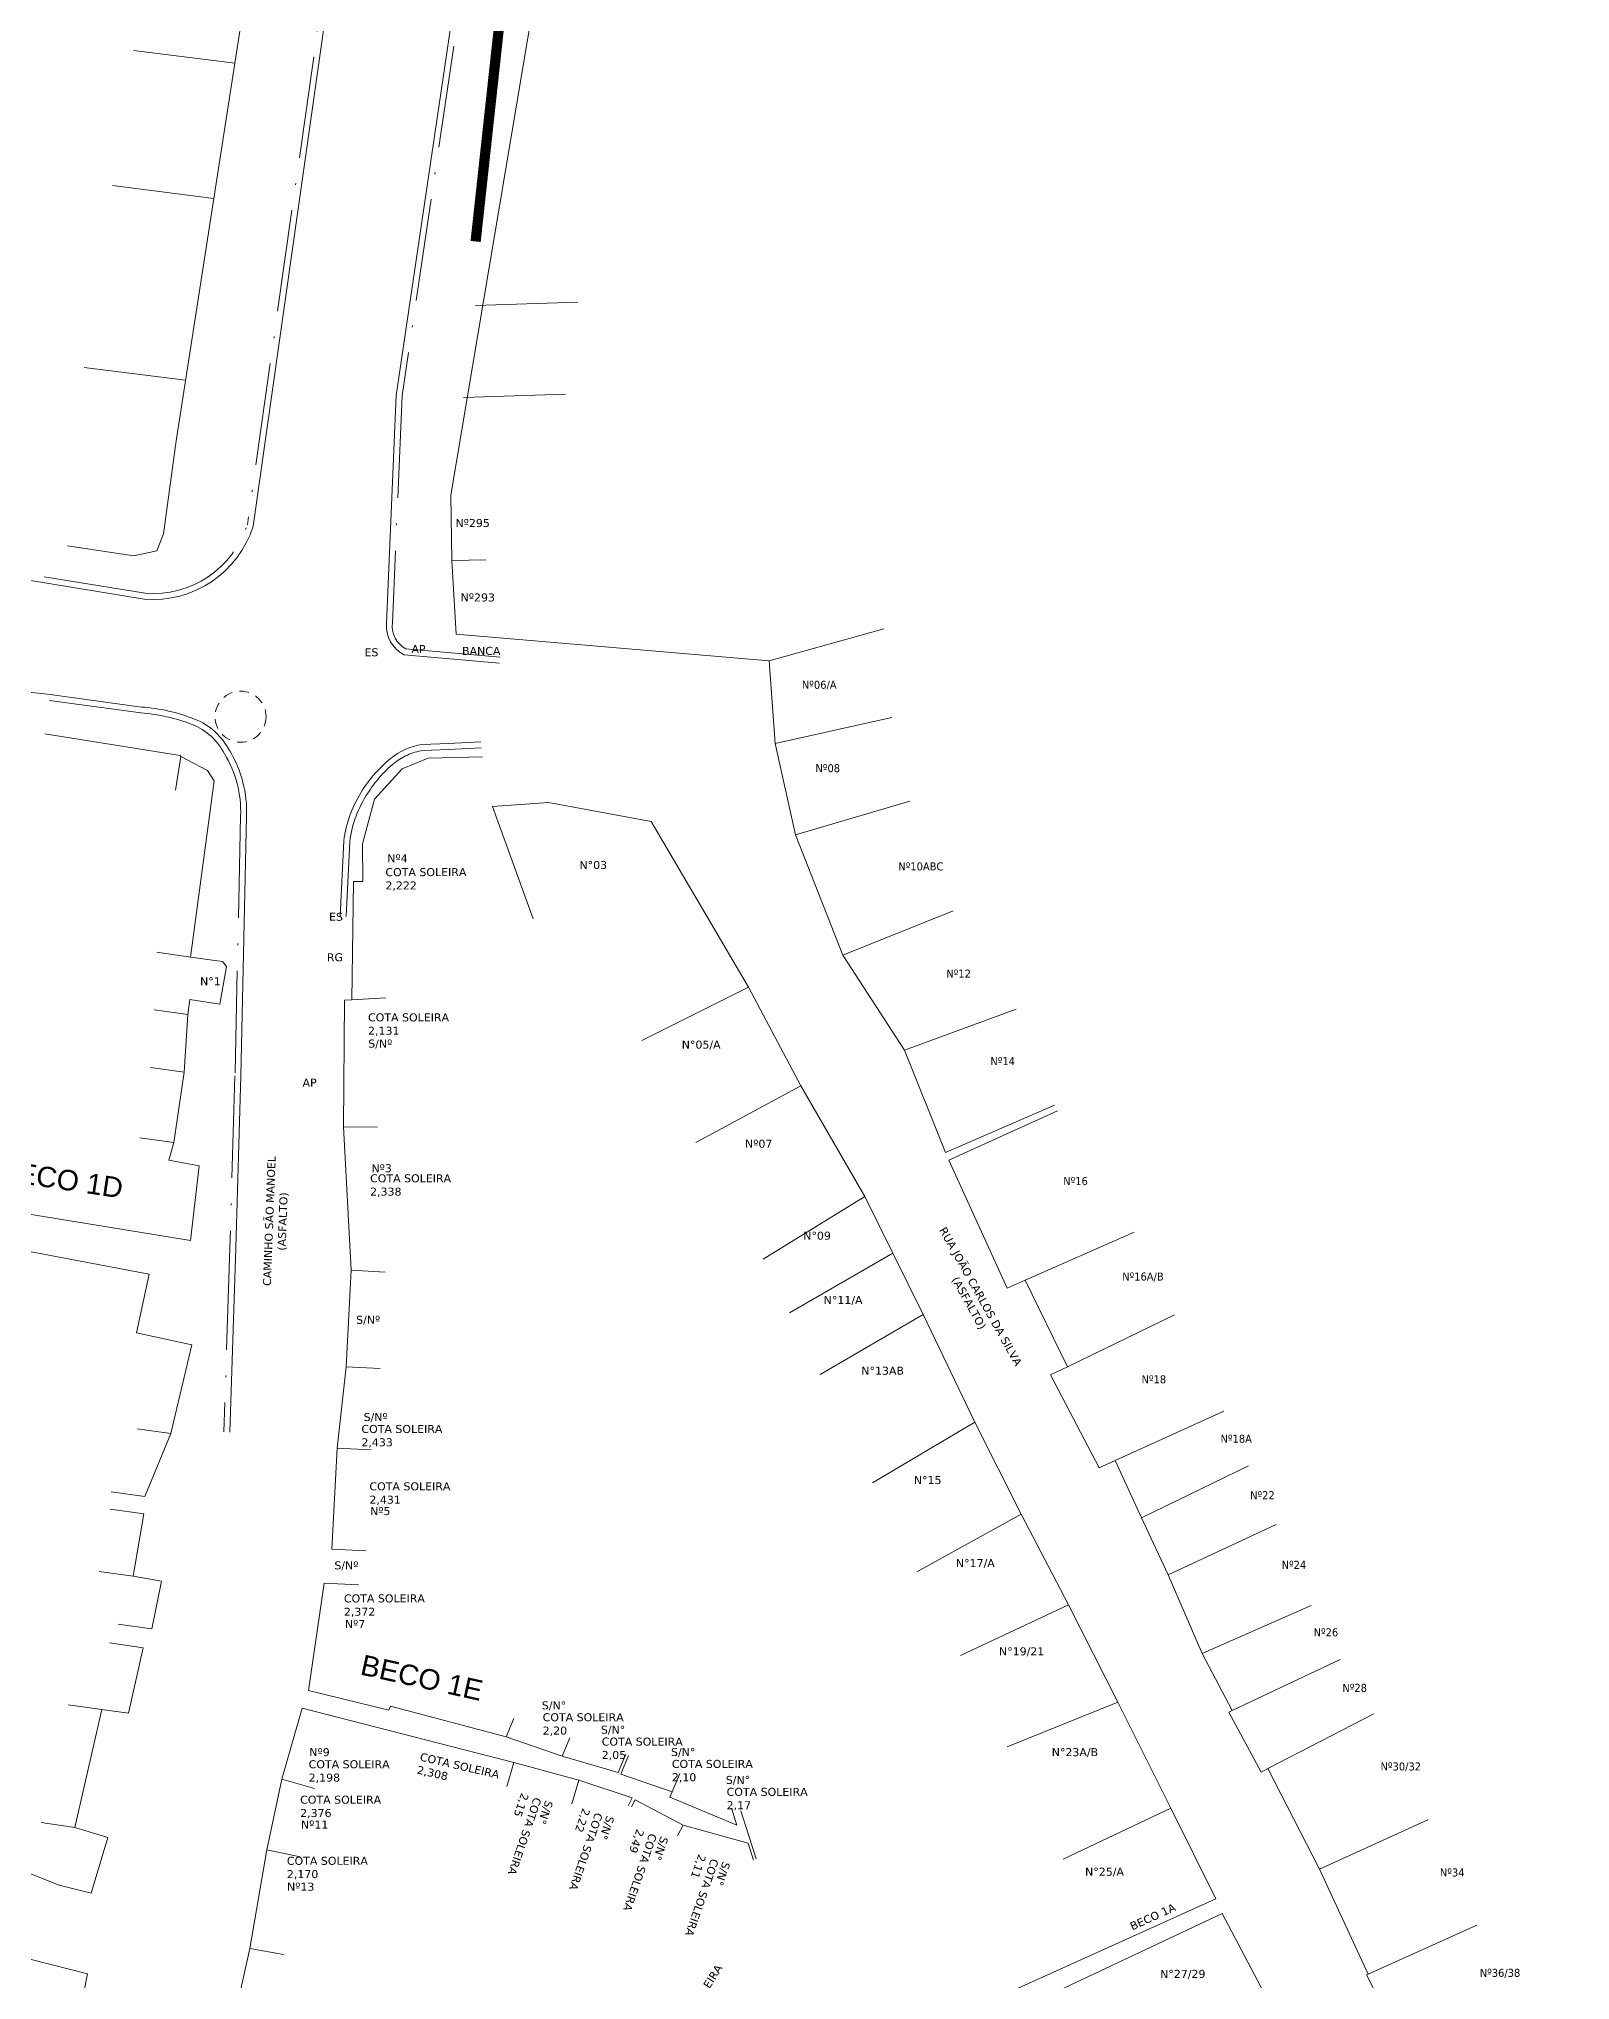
# Model space of a CAD drawing. Header units: metres. Extents: x 359101 to 360669, y 7352318 to 7353133.
# Drawn here: x 359273.8 to 359363.8, y 7352747.4 to 7352861.4 of the extents above; entities that cross this region are included whole.
import ezdxf
from ezdxf.enums import TextEntityAlignment as Align

# ---------------------------------------------------------------- set-up
doc = ezdxf.new("R2010")
doc.units = ezdxf.units.M
doc.header["$LTSCALE"] = 2.5
doc.set_wipeout_variables(frame=1)
doc.linetypes.add('AVT-LIN-COLETOR_CAD', pattern=[0.8, 0.45, -0.35])
doc.linetypes.add('AVT-LIN-GUIA DE RUA', pattern=[1.44, 0.96, -0.24, 0, -0.24])
doc.layers.add('AVT-C3-PRF-TUBULAÇÃO 3D -TUBOS', color=4, linetype='Continuous', lineweight=20)
doc.layers.add('AVT-LT-CAD-ETIQUETA NOME DE RUA', color=4, linetype='Continuous', lineweight=0)
for name, color, linetype, lineweight, true_color in [('AVT-LT-CAD-ETIQUETA NUMERO DE CASA', 7, 'Continuous', 0, 0x858585), ('AVT-LT-URB-DIVISA TERRENO OU AL PREDIAL', 7, 'Continuous', 13, 0x5c5c5c), ('AVT-LT-VIA-GUIA', 7, 'AVT-LIN-GUIA DE RUA', 15, 0x6e6e6e), ('AVT-LT-VIA-SARJETA', 7, 'Continuous', 0, 0xa6a6a6)]:
    doc.layers.add(name, color=color, linetype=linetype, lineweight=lineweight, true_color=true_color)
doc.layers.add('LIN - REDE 600 - PLUVIAL', color=24, linetype='Continuous')
doc.styles.add('1_0250 R200', font='verdana.ttf', dxfattribs={"width": 0.4, "height": 0.4})
doc.styles.add('CARIMBO', font='arial.ttf', dxfattribs={"height": 2})
doc.styles.get("Standard").update_dxf_attribs({"font": 'arial.ttf'})

msp = doc.modelspace()

# ---------------------------------------------------------------- linework, layer by layer
at = {"layer": 'AVT-C3-PRF-TUBULAÇÃO 3D -TUBOS', "color": 6, "linetype": 'AVT-LIN-COLETOR_CAD', "ltscale": 0.5}
msp.add_circle((359285.65, 7352821.56), 1.5, dxfattribs=at)
at = {"layer": 'AVT-LT-URB-DIVISA TERRENO OU AL PREDIAL', "flags": 128}
for points, elevation in [([(359281.87, 7352837.77), (359288.75, 7352882.12), (359243.67, 7352888.2)], 1.84), ([(359275.48, 7352831.59), (359279.37, 7352831), (359280.72, 7352831.3), (359281.13, 7352832.3), (359281.87, 7352837.77)], 1.84), ([(359298, 7352834.57), (359298.07, 7352830.73), (359298.31, 7352826.4)], 1.85), ([(359298.07, 7352830.73), (359300.07, 7352830.77)], 1.85), ([(359274.14, 7352820.55), (359282.1, 7352819.29), (359282.14, 7352819.23), (359283.7, 7352818.4), (359284.09, 7352817.79), (359282.7, 7352807.45), (359284.59, 7352807.19), (359284.83, 7352806.89), (359284.43, 7352804.69), (359282.66, 7352804.95), (359282.56, 7352804.07), (359282.33, 7352800.68), (359281.72, 7352796.56), (359281.44, 7352795.51), (359283.22, 7352795.19), (359282.7, 7352790.81)], 1.68), ([(359282.14, 7352819.23), (359281.83, 7352817.25)], 1.68), ([(359299.86, 7352819.21), (359296.68, 7352819.12), (359295.15, 7352818.5), (359293.52, 7352816.71), (359292.82, 7352814.1), (359292.84, 7352811.88), (359292.29, 7352811.88), (359292.18, 7352804.93), (359291.75, 7352804.91), (359291.69, 7352797.47), (359292.15, 7352789.06), (359291.85, 7352783.39), (359291.32, 7352778.6), (359291.02, 7352772.68)], 1.57), ([(359282.7, 7352807.45), (359280.72, 7352807.73)], 1.68), ([(359292.18, 7352804.93), (359294.18, 7352805.06)], 1.57), ([(359282.56, 7352804.07), (359280.58, 7352804.35)], 1.68), ([(359280.27, 7352788.83), (359263.39, 7352792.01), (359259.78, 7352792.68), (359254.92, 7352794.32), (359250.03, 7352795.85), (359249.23, 7352796.1), (359244.8, 7352797.48), (359243.17, 7352791.7), (359242.25, 7352791.98), (359243.12, 7352794.55), (359245.13, 7352800.64), (359241.16, 7352801.81), (359241.41, 7352802.78), (359242.62, 7352802.73)], 2.17), ([(359282.33, 7352800.68), (359280.35, 7352800.96)], 1.68), ([(359281.72, 7352796.56), (359279.74, 7352796.84)], 1.68), ([(359291.69, 7352797.47), (359293.69, 7352797.45)], 1.57), ([(359282.7, 7352790.81), (359272.88, 7352792.4), (359267.61, 7352793.34)], 2.05), ([(359292.15, 7352789.06), (359294.14, 7352788.95)], 1.57), ([(359280.27, 7352788.83), (359279.53, 7352785.38), (359282.79, 7352784.68), (359281.55, 7352779.46), (359280.03, 7352775.77)], 2.18), ([(359291.85, 7352783.39), (359293.85, 7352783.29)], 1.57), ([(359281.55, 7352779.46), (359279.57, 7352779.74)], 2.15), ([(359291.32, 7352778.6), (359293.32, 7352778.5)], 1.57), ([(359280.03, 7352775.77), (359278.05, 7352776.05)], 2.13), ([(359279.96, 7352774.75), (359277.98, 7352775.03)], 2.14), ([(359279.96, 7352774.75), (359279.33, 7352771.09), (359281, 7352770.79), (359280.44, 7352768)], 2.14), ([(359291.02, 7352772.68), (359293.01, 7352772.58)], 1.57), ([(359279.33, 7352771.09), (359277.35, 7352771.37)], 2.1), ([(359290.57, 7352770.68), (359289.64, 7352764.38)], 1.57), ([(359290.57, 7352770.68), (359292.57, 7352770.58)], 1.57), ([(359226.08, 7352761.23), (359228.94, 7352767.87), (359233.68, 7352765.7), (359238.23, 7352763.7), (359239.07, 7352765.11), (359240.05, 7352766.89), (359248.09, 7352760.44), (359251.08, 7352759.59), (359254.37, 7352758.18), (359254.16, 7352757.6), (359257.34, 7352756.55), (359256.95, 7352755.24), (359262.77, 7352753.35), (359266.96, 7352750.94), (359269.79, 7352750.22), (359269.61, 7352749.56), (359269.94, 7352749.45), (359276.66, 7352747.73)], 2.01), ([(359279.93, 7352766.89), (359277.95, 7352767.17)], 2.24), ([(359280.44, 7352768), (359278.46, 7352768.28)], 2.14), ([(359279.93, 7352766.89), (359279.06, 7352763.04), (359277.5, 7352763.26), (359275.91, 7352756.34), (359277.86, 7352755.75), (359276.87, 7352752.48)], 2.24), ([(359307.84, 7352759.56), (359304.54, 7352760.52), (359301.26, 7352761.65), (359294.45, 7352763.45), (359294.36, 7352763.23), (359289.64, 7352764.38)], 2.29), ([(359277.5, 7352763.26), (359275.52, 7352763.54)], 2.24), ([(359289.27, 7352763.33), (359288.08, 7352759.17), (359287.2, 7352755.01), (359286.2, 7352749.23), (359284.35, 7352740.97), (359288.67, 7352740.09)], 1.57), ([(359289.27, 7352763.33), (359301.71, 7352760.14), (359305.53, 7352759.12), (359308.65, 7352758.07)], 2.23), ([(359301.26, 7352761.65), (359301.7, 7352762.73)], 2.09), ([(359304.54, 7352760.52), (359304.99, 7352761.6)], 2.05), ([(359307.84, 7352759.56), (359308.29, 7352760.64)], 2.02), ([(359307.99, 7352759.47), (359308.44, 7352760.55)], 2.05), ([(359301.71, 7352760.14), (359301.29, 7352758.74)], 2.04), ([(359314.8, 7352756.47), (359310.88, 7352758.12), (359311, 7352758.42), (359307.99, 7352759.47)], 2.29), ([(359311, 7352758.42), (359311.45, 7352759.51)], 2.12), ([(359288.08, 7352759.17), (359290, 7352758.63)], 1.57), ([(359305.53, 7352759.12), (359305.11, 7352757.72)], 2.04), ([(359305.53, 7352759.12), (359305.11, 7352757.72)], 2.04), ([(359308.65, 7352758.07), (359308.42, 7352757.6)], 2.23), ([(359264.15, 7352757.28), (359274.99, 7352752.95), (359276.87, 7352752.48)], 1.96), ([(359308.83, 7352757.96), (359308.61, 7352757.54)], 2.11), ([(359308.83, 7352757.96), (359311.66, 7352756.46), (359315.48, 7352755.42)], 2.23), ([(359314.5, 7352757.47), (359314.8, 7352756.47)], 2.29), ([(359315.95, 7352754.49), (359315.05, 7352757.3)], 2.24), ([(359275.91, 7352756.34), (359273.93, 7352756.62)], 2.24), ([(359311.66, 7352756.46), (359311.33, 7352755.84)], 2.13), ([(359287.2, 7352755.01), (359289.16, 7352754.6)], 1.57), ([(359315.48, 7352755.42), (359315.78, 7352754.42)], 2.23), ([(359286.2, 7352749.23), (359288.17, 7352748.88)], 1.57), ([(359276.66, 7352747.73), (359275.74, 7352743.06), (359277.55, 7352742.6), (359276.03, 7352737.53), (359274.23, 7352731.03), (359272.8, 7352717.6)], 2.26)]:
    msp.add_lwpolyline(points, dxfattribs=dict(at, elevation=elevation))
for points in [[(359327.01, 7352877.56), (359305.7, 7352880.27), (359298, 7352834.57)], [(359316.7, 7352824.85), (359323.45, 7352826.72)], [(359327.06, 7352795.97), (359324.65, 7352801.98), (359321.03, 7352807.56), (359318.26, 7352814.62), (359317.07, 7352819.99), (359316.7, 7352824.85), (359298.31, 7352826.4)], [(359317.07, 7352819.99), (359323.91, 7352821.51)], [(359330.12, 7352746.35), (359342.96, 7352752.15), (359340.31, 7352757.47), (359337.19, 7352763.7), (359334.29, 7352769.4), (359331.51, 7352774.73), (359328.8, 7352780.13), (359325.75, 7352786.46), (359323.98, 7352790.05), (359322.32, 7352793.38), (359318.56, 7352799.88), (359315.49, 7352805.68), (359309.78, 7352815.4), (359303.74, 7352816.53), (359300.46, 7352816.28), (359302.84, 7352809.7)], [(359318.26, 7352814.62), (359324.97, 7352816.6)], [(359321.03, 7352807.56), (359327.52, 7352810.16)], [(359315.49, 7352805.68), (359309.23, 7352802.54)], [(359324.65, 7352801.98), (359331.22, 7352804.39)], [(359318.56, 7352799.88), (359312.39, 7352796.56)], [(359327.06, 7352795.97), (359333.48, 7352798.75)], [(359333.65, 7352798.41), (359327.27, 7352795.52), (359330.7, 7352788), (359331.75, 7352788.47), (359334.23, 7352783.39), (359333.23, 7352782.91), (359336.09, 7352777.46), (359337.04, 7352777.89), (359338.59, 7352774.51), (359340.16, 7352771.16), (359342.15, 7352766.55), (359343.92, 7352763.21), (359343.71, 7352763.11), (359345.61, 7352759.58), (359346.01, 7352759.79), (359349.04, 7352753.88), (359351.9, 7352747.72), (359351.8, 7352747.67), (359354.56, 7352742.23), (359357.22, 7352736.63), (359363.25, 7352739.39), (359363.77, 7352738.54)], [(359322.32, 7352793.38), (359316.36, 7352789.7)], [(359331.75, 7352788.47), (359338.15, 7352791.3)], [(359323.98, 7352790.05), (359317.91, 7352786.56)], [(359325.75, 7352786.46), (359319.7, 7352782.94)], [(359334.23, 7352783.39), (359340.53, 7352786.44)], [(359328.8, 7352780.13), (359322.77, 7352776.58)], [(359337.04, 7352777.89), (359343.42, 7352780.77)], [(359338.59, 7352774.51), (359344.88, 7352777.56)], [(359331.51, 7352774.73), (359325.38, 7352771.34)], [(359340.16, 7352771.16), (359346.5, 7352774.13)], [(359334.29, 7352769.4), (359327.95, 7352766.44)], [(359342.15, 7352766.55), (359348.55, 7352769.37)], [(359343.92, 7352763.21), (359350.25, 7352766.2)], [(359337.19, 7352763.7), (359330.7, 7352761.07)], [(359346.01, 7352759.79), (359352.23, 7352763)], [(359340.31, 7352757.47), (359333.98, 7352754.48)], [(359349.04, 7352753.88), (359355.4, 7352756.79)], [(359322.76, 7352741.69), (359330.61, 7352745.29), (359343.32, 7352751.29), (359346.74, 7352744.83), (359349.78, 7352739.21), (359332.94, 7352731.32), (359333.89, 7352727.18)], [(359351.9, 7352747.72), (359358.28, 7352750.59)]]:
    msp.add_lwpolyline(points, dxfattribs=at)
at = {"layer": 'AVT-LT-URB-DIVISA TERRENO OU AL PREDIAL', "ltscale": 2.5, "elevation": 1.84}
for points in [[(359285.31, 7352859.94), (359279.36, 7352860.69)], [(359284.08, 7352852), (359278.12, 7352852.75)], [(359282.42, 7352841.32), (359276.46, 7352842.07)]]:
    msp.add_lwpolyline(points, dxfattribs=at)
at = {"layer": 'AVT-LT-URB-DIVISA TERRENO OU AL PREDIAL', "ltscale": 2.5}
for points in [[(359299.46, 7352845.7), (359305.46, 7352845.91)], [(359298.75, 7352840.3), (359304.75, 7352840.51)]]:
    msp.add_lwpolyline(points, dxfattribs=at)
at = {"layer": 'AVT-LT-VIA-GUIA', "ltscale": 2.5}
for points in [[(359248.53, 7352891.66), (359284.05, 7352886.98, -0.377568), (359292.5, 7352878.34), (359286.05, 7352832.83, -0.346302), (359280.04, 7352828.81), (359252.14, 7352833.39)], [(359328.03, 7352879.86), (359305.21, 7352882.68, 0.439413), (359300.85, 7352878.95), (359295.14, 7352840.4), (359294.57, 7352827.03, 0.298508), (359295.36, 7352825.54), (359300.9, 7352825.06)]]:
    msp.add_lwpolyline(points, format="xyb", dxfattribs=at)
at = {"layer": 'AVT-LT-VIA-GUIA', "ltscale": 2.5, "elevation": 1.61}
msp.add_lwpolyline([(359299.79, 7352819.74), (359297.89, 7352819.63), (359296.35, 7352819.58, 0.130556), (359294.66, 7352818.82, 0.079175), (359293.12, 7352817.07, 0.111059), (359292.06, 7352814.24), (359291.85, 7352809.82)], format="xyb", dxfattribs=at)
at = {"layer": 'AVT-LT-VIA-SARJETA', "ltscale": 2.5}
for points in [[(359248.58, 7352892), (359284.09, 7352887.32, -0.378296), (359292.85, 7352878.32), (359286.39, 7352832.75, -0.348386), (359279.99, 7352828.46), (359252.08, 7352833.05)], [(359328.07, 7352880.21), (359305.25, 7352883.03, 0.438041), (359300.5, 7352878.98), (359294.8, 7352840.43), (359294.22, 7352827.05, 0.308395), (359295.26, 7352825.2), (359300.87, 7352824.71)]]:
    msp.add_lwpolyline(points, format="xyb", dxfattribs=at)
at = {"layer": 'AVT-LT-VIA-SARJETA', "ltscale": 2.5, "elevation": 1.61}
msp.add_lwpolyline([(359299.77, 7352820.09), (359297.87, 7352819.98), (359296.32, 7352819.93, 0.132125), (359294.44, 7352819.09, 0.079151), (359292.82, 7352817.26, 0.111516), (359291.71, 7352814.27), (359291.5, 7352809.84)], format="xyb", dxfattribs=at)
at = {"layer": 'LIN - REDE 600 - PLUVIAL', "const_width": 0.6}
msp.add_lwpolyline([(359299.46, 7352849.47), (359301.89, 7352871.76), (359304.31, 7352889.61), (359304.97, 7352895.33), (359305.37, 7352899.31), (359307.09, 7352913.67), (359311.71, 7352949.03), (359315.82, 7352977.78), (359318.06, 7352994.75), (359319.64, 7353003.61), (359320.79, 7353013.56), (359321.93, 7353021.83), (359326.27, 7353055.32)], dxfattribs=at)

# ---------------------------------------------------------------- texts
at = {"layer": 'AVT-LT-CAD-ETIQUETA NUMERO DE CASA', "color": 8, "style": '1_0250 R200', "width": 0.9}
for s, p in [('Nº06/A', (359319.65, 7352823.41)), ('Nº08', (359320.15, 7352818.54)), ('Nº10ABC', (359325.62, 7352812.77)), ('Nº12', (359327.84, 7352806.48)), ('Nº14', (359330.43, 7352801.34)), ('Nº16', (359334.71, 7352794.29)), ('Nº16A/B', (359338.67, 7352788.66)), ('Nº18', (359339.31, 7352782.65)), ('Nº18A', (359344.15, 7352779.16)), ('Nº22', (359345.69, 7352775.85)), ('Nº24', (359347.54, 7352771.76)), ('Nº26', (359349.42, 7352767.79)), ('Nº28', (359351.11, 7352764.53)), ('Nº30/32', (359353.82, 7352759.89)), ('Nº34', (359356.84, 7352753.69)), ('Nº36/38', (359359.65, 7352747.77))]:
    msp.add_text(s, height=0.47, dxfattribs=at).set_placement(p, align=Align.MIDDLE)
at = {"layer": 'AVT-LT-CAD-ETIQUETA NUMERO DE CASA', "char_height": 0.47, "attachment_point": 1}
for s, width, heights, insert in [('{\\fVerdana|b0|i0|c0|p34;Nº295}', 0.47, [0.574], (359298.28, 7352833.17, 410.22)), ('{\\fVerdana|b0|i0|c0|p34;Nº293}', 0.47, [0.574], (359298.58, 7352828.8, 410.22)), ('{\\fVerdana|b0|i0|c0|p34;ES}', 0.47, [0.574], (359292.93, 7352825.58, 410.25)), ('{\\fVerdana|b0|i0|c0|p34;AP}', 0.47, [0.574], (359295.69, 7352825.77, 410.22)), ('\\pxqc;{\\fVerdana|b0|i0|c0|p34;BANCA}', 4.1406, [2.06], (359297.72, 7352825.66, 410.22)), ('{\\fVerdana|b0|i0|c0|p34;Nº4}', 0.47, [0.574], (359294.27, 7352813.48, 410.64)), ('{\\fVerdana|b0|i0|c0|p34;COTA SOLEIRA\\P2,222}', 5.0084, [1.44], (359294.16, 7352812.67, -990.65)), ('{\\fVerdana|b0|i0|c0|p34;ES}', 0.47, [0.574], (359290.85, 7352810.05, 410.64)), ('{\\fVerdana|b0|i0|c0|p34;RG}', 0.47, [0.574], (359290.72, 7352807.67, 410.63)), ('{\\fVerdana|b0|i0|c0|p34;N°1}', 0.47, [0.574], (359283.27, 7352806.26, 409.36)), ('{\\fVerdana|b0|i0|c0|p34;COTA SOLEIRA\\P2,131}', 5.0084, [1.44], (359293.14, 7352804.14, -990.74)), ('{\\fVerdana|b0|i0|c0|p34;S/Nº}', 0.47, [0.574], (359293.15, 7352802.6, 410.64)), ('{\\fVerdana|b0|i0|c0|p34;AP}', 0.47, [0.574], (359289.29, 7352800.31, 410.59)), ('{\\fVerdana|b0|i0|c0|p34;COTA SOLEIRA\\P2,338}', 5.0084, [1.44], (359293.26, 7352794.69, -990.53)), ('{\\fVerdana|b0|i0|c0|p34;Nº3}', 0.47, [0.574], (359293.34, 7352795.28, 410.64)), ('{\\fVerdana|b0|i0|c0|p34;S/Nº}', 0.47, [0.574], (359292.44, 7352786.38, 410.64)), ('{\\fVerdana|b0|i0|c0|p34;COTA SOLEIRA\\P2,433}', 5.0084, [1.44], (359292.75, 7352779.97, -990.44)), ('{\\fVerdana|b0|i0|c0|p34;S/Nº}', 0.47, [0.574], (359292.88, 7352780.67, 410.64)), ('{\\fVerdana|b0|i0|c0|p34;COTA SOLEIRA\\P2,431}', 5.0084, [1.44], (359293.22, 7352776.6, -990.44)), ('{\\fVerdana|b0|i0|c0|p34;Nº5}', 0.47, [0.574], (359293.26, 7352775.15, 410.64)), ('{\\fVerdana|b0|i0|c0|p34;S/Nº}', 1.7263, [0.54], (359291.16, 7352771.96, -990.67)), ('{\\fVerdana|b0|i0|c0|p34;COTA SOLEIRA\\P2,372}', 5.0084, [1.44], (359291.72, 7352770.02, -990.5)), ('{\\fVerdana|b0|i0|c0|p34;Nº7}', 0.47, [0.574], (359291.78, 7352768.52, 410.64)), ('{\\fVerdana|b0|i0|c0|p34;S/N°}', 0.47, [0.574], (359303.35, 7352763.74, 404.41)), ('{\\fVerdana|b0|i0|c0|p34;COTA SOLEIRA\\P2,20}', 5.0084, [1.44], (359303.4, 7352763.04, -992.87)), ('{\\fVerdana|b0|i0|c0|p34;S/N°}', 0.47, [0.574], (359306.82, 7352762.31, 404.41)), ('{\\fVerdana|b0|i0|c0|p34;COTA SOLEIRA\\P2,05}', 5.0084, [1.44], (359306.87, 7352761.61, -992.87)), ('{\\fVerdana|b0|i0|c0|p34;Nº9}', 0.47, [0.574], (359289.69, 7352760.99, 410.64)), ('{\\fVerdana|b0|i0|c0|p34;S/N°}', 0.47, [0.574], (359310.94, 7352761, 404.41)), ('{\\fVerdana|b0|i0|c0|p34;COTA SOLEIRA\\P2,198}', 5.0084, [1.44], (359289.65, 7352760.28, -990.67)), ('{\\fVerdana|b0|i0|c0|p34;COTA SOLEIRA\\P2,10}', 5.0084, [1.44], (359310.99, 7352760.3, -992.87)), ('{\\fVerdana|b0|i0|c0|p34;S/N°}', 0.47, [0.574], (359314.16, 7352759.36, 404.41)), ('{\\fVerdana|b0|i0|c0|p34;COTA SOLEIRA\\P2,376}', 5.0084, [1.44], (359289.15, 7352758.2, -990.5)), ('{\\fVerdana|b0|i0|c0|p34;COTA SOLEIRA\\P2,17}', 5.0084, [1.44], (359314.21, 7352758.66, -992.87)), ('{\\fVerdana|b0|i0|c0|p34;Nº11}', 0.47, [0.574], (359289.2, 7352756.74, 410.64)), ('{\\fVerdana|b0|i0|c0|p34;COTA SOLEIRA\\P2,170}', 5.0084, [1.44], (359288.37, 7352754.61, -990.7)), ('{\\fVerdana|b0|i0|c0|p34;Nº13}', 0.47, [0.574], (359288.38, 7352753.09, 410.64))]:
    msp.add_mtext_dynamic_manual_height_columns(s, width=width, gutter_width=1, heights=heights, dxfattribs=dict(at, insert=insert))
at = {"layer": 'AVT-LT-CAD-ETIQUETA NUMERO DE CASA', "char_height": 0.47, "width": 0.47, "attachment_point": 1}
for s, insert in [('{\\fVerdana|b0|i0|c0|p34;N°03}', (359305.56, 7352813.09)), ('{\\fVerdana|b0|i0|c0|p34;N°05/A}', (359311.57, 7352802.54, 409.36)), ('{\\fVerdana|b0|i0|c0|p34;Nº07}', (359315.29, 7352796.72, 409.36)), ('{\\fVerdana|b0|i0|c0|p34;N°09}', (359318.71, 7352791.32, 409.36)), ('{\\fVerdana|b0|i0|c0|p34;N°11/A}', (359319.91, 7352787.54, 409.36)), ('{\\fVerdana|b0|i0|c0|p34;N°13AB}', (359322.12, 7352783.39, 409.36)), ('{\\fVerdana|b0|i0|c0|p34;N°15}', (359325.21, 7352776.97, 409.36)), ('{\\fVerdana|b0|i0|c0|p34;N°17/A}', (359327.68, 7352772.09, 409.36)), ('{\\fVerdana|b0|i0|c0|p34;N°19/21}', (359330.21, 7352766.91, 409.36)), ('{\\fVerdana|b0|i0|c0|p34;N°23A/B}', (359333.31, 7352760.99, 409.36)), ('{\\fVerdana|b0|i0|c0|p34;N°25/A}', (359335.27, 7352753.97, 409.36)), ('{\\fVerdana|b0|i0|c0|p34;N°27/29}', (359339.68, 7352747.97, 1402.23))]:
    msp.add_mtext(s, dxfattribs=dict(at, insert=insert))
at = {"layer": 'AVT-LT-CAD-ETIQUETA NUMERO DE CASA', "char_height": 0.47, "attachment_point": 1}
for s, width, heights, insert, rotation in [('\\pxqc;{\\fVerdana|b0|i0|c0|p34;CAMINHO SÃO MANOEL\\P(ASFALTO)}', 9.7632, [1.93], (359286.92, 7352787.08, -992.87), 87.8663), ('{\\fVerdana|b0|i0|c0|p34;COTA SOLEIRA\\P2,308}', 5.0084, [1.44], (359296.26, 7352760.73, -1985.74), 346.9109), ('{\\fVerdana|b0|i0|c0|p34;COTA SOLEIRA\\P2,15}', 5.0084, [1.44], (359303.34, 7352757.99, -992.87), 251.0323), ('{\\fVerdana|b0|i0|c0|p34;S/N°}', 0.47, [0.574], (359304.02, 7352757.81, 404.41), 251.0323), ('{\\fVerdana|b0|i0|c0|p34;COTA SOLEIRA\\P2,22}', 5.0084, [1.44], (359306.94, 7352757.09, -992.87), 251.0323), ('{\\fVerdana|b0|i0|c0|p34;S/N°}', 0.47, [0.574], (359307.62, 7352756.91, 404.41), 251.0323), ('{\\fVerdana|b0|i0|c0|p34;COTA SOLEIRA\\P2,49}', 5.0084, [1.44], (359310.12, 7352755.87, -992.87), 251.0323), ('{\\fVerdana|b0|i0|c0|p34;S/N°}', 0.47, [0.574], (359310.79, 7352755.69, 404.41), 251.0323), ('{\\fVerdana|b0|i0|c0|p34;COTA SOLEIRA\\P2,11}', 5.0084, [1.44], (359313.75, 7352754.39, -992.87), 251.0323), ('{\\fVerdana|b0|i0|c0|p34;S/N°}', 0.47, [0.574], (359314.43, 7352754.21, 404.41), 251.0323), ('{\\fVerdana|b0|i0|c0|p34;COTA SOLEIRA\\P2,13}', 5.0084, [1.44], (359311.06, 7352744.31, -992.87), 57.8693)]:
    msp.add_mtext_dynamic_manual_height_columns(s, width=width, gutter_width=1, heights=heights, dxfattribs=dict(at, insert=insert, rotation=rotation))
for s, insert, width, rotation in [('\\pxqc;{\\fVerdana|b0|i0|c0|p34;RUA JOÃO CARLOS DA SILVA\\P(ASFALTO)}', (359325.79, 7352793.98, -992.87), 14.5502, 299.2132), ('{\\fVerdana|b0|i0|c0|p34;BECO 1A}', (359337.85, 7352750.71), 3.0464, 24.5798)]:
    msp.add_mtext(s, dxfattribs=dict(at, insert=insert, width=width, rotation=rotation))

# ---------------------------------------------------------------- next in the draw order: wipeouts: each hides what was drawn before it
at = {"linetype": 'Continuous', "ltscale": 4}
for points in [[(359271, 7352793.97), (359278.9, 7352792.79), (359279.21, 7352794.85), (359271.31, 7352796.03)], [(359292.24, 7352764.96), (359299.94, 7352763.26), (359300.39, 7352765.29), (359292.68, 7352766.99)]]:
    msp.add_wipeout(points, dxfattribs=at).dxf.layer = 'AVT-LT-CAD-ETIQUETA NOME DE RUA'

# ---------------------------------------------------------------- next in the draw order: wipeouts: each hides what was drawn before it
for points in [[(359271, 7352793.97), (359278.9, 7352792.79), (359279.21, 7352794.85), (359271.31, 7352796.03)], [(359292.24, 7352764.96), (359299.94, 7352763.26), (359300.39, 7352765.29), (359292.68, 7352766.99)]]:
    msp.add_wipeout(points, dxfattribs=at).dxf.layer = 'AVT-LT-CAD-ETIQUETA NOME DE RUA'

# ---------------------------------------------------------------- next in the draw order: linework, layer by layer
at = {"layer": 'AVT-LT-VIA-GUIA', "ltscale": 2.5}
msp.add_lwpolyline([(359247.29, 7352825.5), (359274.43, 7352822.51), (359279.79, 7352821.78, -0.077764), (359282.81, 7352821.1, -0.185685), (359284.7, 7352819.38, -0.14951), (359285.65, 7352815.74), (359285.32, 7352800.47), (359285.02, 7352790.38), (359284.67, 7352779.56)], format="xyb", dxfattribs=at)
at = {"layer": 'AVT-LT-VIA-SARJETA', "ltscale": 2.5}
msp.add_lwpolyline([(359247.33, 7352825.85), (359274.47, 7352822.86), (359279.83, 7352822.13, -0.077436), (359282.94, 7352821.42, -0.184576), (359285.01, 7352819.55, -0.148826), (359286, 7352815.72), (359285.67, 7352800.47), (359285.37, 7352790.37), (359285.02, 7352779.54)], format="xyb", dxfattribs=at)

# ---------------------------------------------------------------- next in the draw order: texts
at = {"layer": 'AVT-LT-CAD-ETIQUETA NOME DE RUA', "linetype": 'Continuous', "ltscale": 4, "style": 'CARIMBO'}
for s, rotation, p in [('BECO 1D', 351.4486, (359275.09, 7352794.41)), ('BECO 1E', 347.5705, (359296.3, 7352765.13))]:
    msp.add_text(s, height=1.2, rotation=rotation, dxfattribs=at).set_placement(p, align=Align.MIDDLE_CENTER)

doc.saveas('drawing.dxf')
